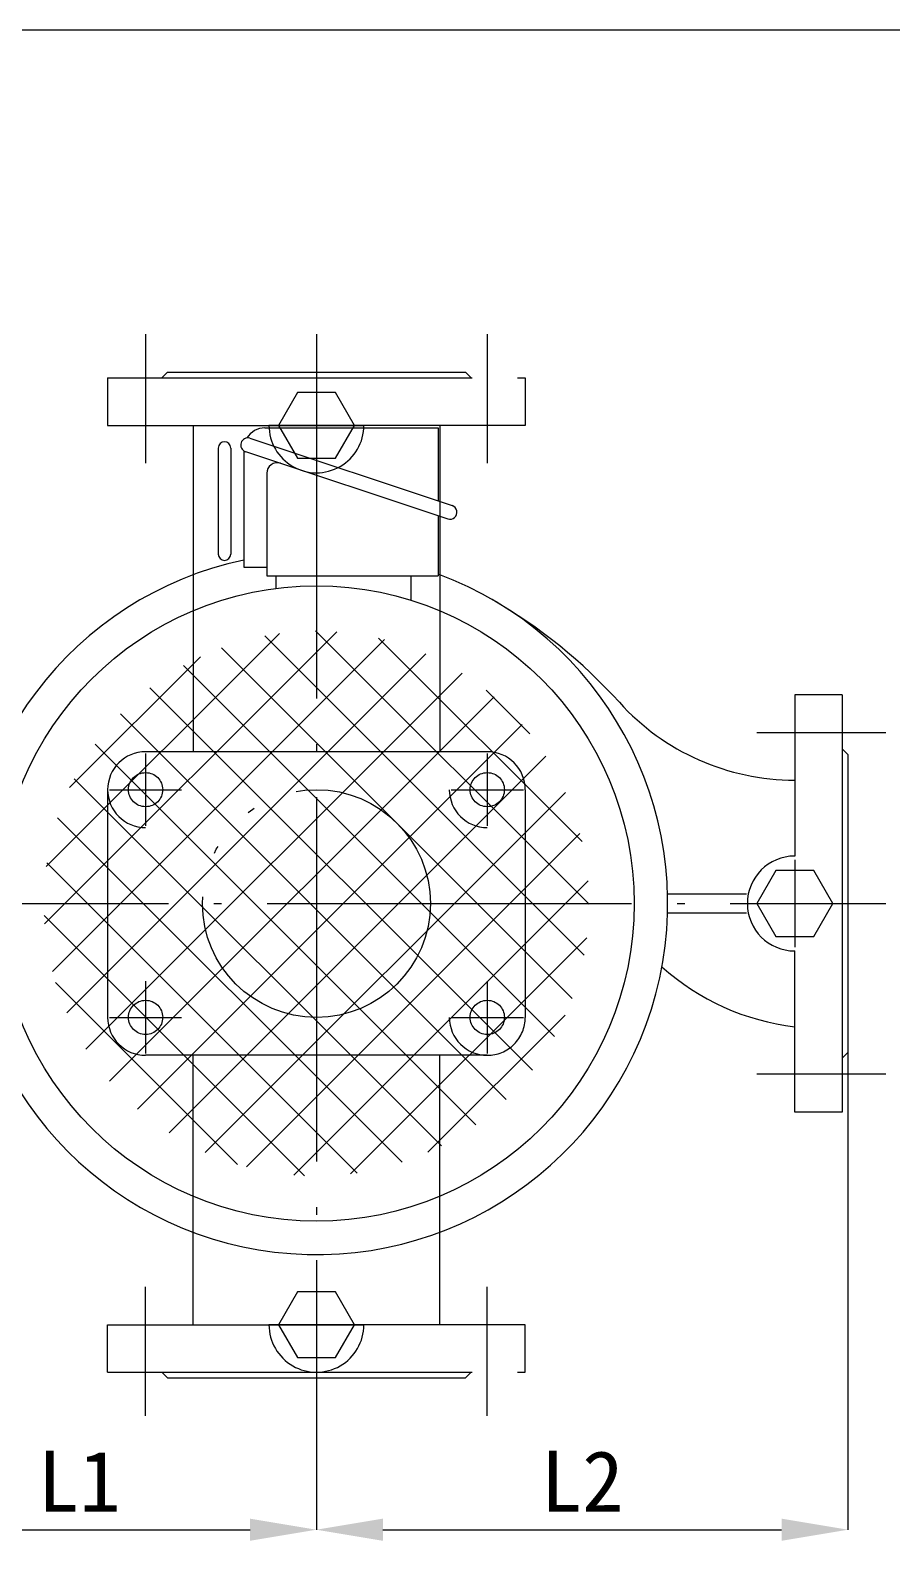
# Model space of a CAD drawing. Extents: x 1620 to 2878, y -792 to 791.
# Drawn here: x 2116 to 2172.7, y -471.5 to -372 of the extents above; entities that cross this region are included whole.
import ezdxf
from ezdxf.enums import TextEntityAlignment as Align

# ---------------------------------------------------------------- set-up
doc = ezdxf.new("R2010")
doc.units = 0
doc.header["$MEASUREMENT"] = 0
doc.linetypes.add('ACAD_ISO05W100', pattern=[34, 24, -3, 0.5, -3, 0.5, -3])
doc.linetypes.add('CEN', pattern=[30.5, 24, -3, 0.5, -3])
doc.layers.get('0').update_dxf_attribs({"linetype": 'CONTINUOUS'})
for name, color, linetype in [('BZ', 7, 'CONTINUOUS'), ('CS', 3, 'CONTINUOUS'), ('DH', 1, 'CEN'), ('X', 6, 'ACAD_ISO05W100')]:
    doc.layers.add(name, color=color, linetype=linetype)
doc.styles.get("Standard").update_dxf_attribs({"font": 'SimSun.ttf', "width": 0.6})

# ---------------------------------------------------------------- blocks, each defined once
blk = doc.blocks.new('KQLDJK2')
at = {"layer": 'BZ'}
h = blk.add_hatch(dxfattribs=at)
h.set_pattern_fill('ANSI37', color=256, scale=138.896405, style=0)
h.set_pattern_definition([(45, (-749.856, -271.13), (-12.27682, 12.27682), []), (135, (-749.856, -271.13), (-12.27682, -12.27682), [])])
h.paths.add_polyline_path([(0, 120.36, 0.414214), (-120.36, 0), (0, 0)])
h.paths.add_polyline_path([(0, 120.36), (0, 0), (120.36, 0, 0.414214)])
h.paths.add_polyline_path([(120.36, 0), (0, 0), (0, -120.36, 0.414214)])
h.paths.add_polyline_path([(0, 0), (-120.36, 0, 0.414214), (0, -120.36)])
at = {"layer": 'CS'}
for p, q in [((-22.76, 210), (53.71, 210)), ((53.71, 210), (53.71, 177.76)), ((-43.36, 201.11), (-43.36, 154.26)), ((-37.81, 201.11), (-37.81, 154.26)), ((-29.33, 205.41), (59.9, 175.7)), ((-32.02, 199.87), (-32.02, 148.58)), ((-31.3, 199.52), (57.94, 169.81)), ((-21.94, 189.98), (-21.94, 144.69)), ((53.71, 171.22), (53.71, 144.69)), ((-32.02, 148.58), (-21.94, 148.58)), ((-21.94, 144.69), (53.71, 144.69)), ((-17.9, 144.69), (-17.9, 139.12)), ((41.6, 144.69), (41.6, 133.96))]:
    blk.add_line(p, q, dxfattribs=at)
blk.add_circle((0, 0), 140.27, dxfattribs=at)
for centre, radius, start, end in [((-22.76, 200.74), 9.26, 90, 148.71904), ((-40.59, 201.11), 2.77, 0, 180), ((-30.31, 202.46), 3.11, 71.58554, 251.58554), ((-17.31, 189.98), 4.63, 71.58554, 180), ((58.92, 172.75), 3.11, 251.58554, 71.58554), ((-40.59, 154.26), 2.77, 180, 0), ((0, 0), 155, 101.92254, 69.72759)]:
    blk.add_arc(centre, radius, start, end, dxfattribs=at)

msp = doc.modelspace()

# ---------------------------------------------------------------- linework, layer by layer
at = {"layer": 'BZ'}
for p, q in [((2215.31876, -371.97458), (1918.31876, -371.97458)), ((2169.85873, -429.50327), (2169.85873, -470.75327)), ((2134.85873, -460.75327), (2134.85873, -470.75327)), ((2134.85873, -460.75327), (2134.85873, -470.75327)), ((2107.98373, -470.75327), (2130.48373, -470.75327)), ((2139.23373, -470.75327), (2165.48373, -470.75327))]:
    msp.add_line(p, q, dxfattribs=at)
for points in [[(2130.48373, -470.02411), (2130.48373, -471.48244), (2134.85873, -470.75327)], [(2139.23373, -470.02411), (2139.23373, -471.48244), (2134.85873, -470.75327)], [(2165.48373, -470.02411), (2165.48373, -471.48244), (2169.85873, -470.75327)]]:
    msp.add_solid(points, dxfattribs=at)
at = {"layer": 'CS'}
for p, q in [((2169.48373, -415.75327), (2166.35873, -415.75327)), ((2166.35873, -415.75327), (2166.35873, -426.37827)), ((2169.48373, -415.75327), (2169.48373, -443.25327)), ((2169.85873, -419.69077), (2169.48373, -419.31577)), ((2169.85873, -419.69077), (2169.85873, -439.31577)), ((2163.17184, -428.87827), (2157.97528, -428.87827)), ((2163.17184, -430.12827), (2157.97528, -430.12827)), ((2166.35873, -443.25327), (2166.35873, -432.62827)), ((2169.85873, -439.31577), (2169.48373, -439.69077)), ((2169.48373, -443.25327), (2166.35873, -443.25327))]:
    msp.add_line(p, q, dxfattribs=at)
msp.add_lwpolyline([(2165.10873, -427.33821), (2163.85873, -429.50327), (2165.10873, -431.66834), (2167.60873, -431.66834), (2168.85873, -429.50327), (2167.60873, -427.33821)], close=True, dxfattribs=at)
for centre, radius, start, end in [((2129.07748, -439.51669), 34.6875, 42.1272989, 59.9999997), ((2166.35873, -405.79822), 15.58005, 222.1272989, 270), ((2166.35873, -429.50327), 3.125, 89.9999999, 269.9999997), ((2168.2591, -421.76787), 15.97385, 228.167446, 263.167446)]:
    msp.add_arc(centre, radius, start, end, dxfattribs=at)
at = {"layer": 'DH'}
for p, q in [((2123.60873, -392.00327), (2123.60873, -400.50327)), ((2134.85873, -392.00327), (2134.85873, -463.25327)), ((2146.10873, -392.00327), (2146.10873, -400.50327)), ((2131.98373, -398.00327), (2137.73373, -398.00327)), ((2172.35873, -418.25327), (2163.85873, -418.25327)), ((2123.60873, -419.62827), (2123.60873, -424.37827)), ((2146.10873, -419.62827), (2146.10873, -424.37827)), ((2121.23373, -422.00327), (2125.98373, -422.00327)), ((2143.73373, -422.00327), (2148.48373, -422.00327)), ((2166.35873, -426.62827), (2166.35873, -432.37827)), ((2101.10873, -429.50327), (2172.35873, -429.50327)), ((2123.60873, -434.62827), (2123.60873, -439.37827)), ((2146.10873, -434.62827), (2146.10873, -439.37827)), ((2121.23373, -437.00327), (2125.98373, -437.00327)), ((2143.73373, -437.00327), (2148.48373, -437.00327)), ((2172.35873, -440.75327), (2163.85873, -440.75327)), ((2123.60873, -463.25327), (2123.60873, -454.75327)), ((2146.10873, -463.25327), (2146.10873, -454.75327)), ((2131.98373, -457.25327), (2137.73373, -457.25327))]:
    msp.add_line(p, q, dxfattribs=at)
at = {"layer": 'X'}
for p, q in [((2121.10873, -394.87827), (2121.10873, -398.00327)), ((2121.10873, -394.87827), (2148.60873, -394.87827)), ((2125.04623, -394.50327), (2124.67123, -394.87827)), ((2125.04623, -394.50327), (2144.67123, -394.50327)), ((2144.67123, -394.50327), (2145.04623, -394.87827)), ((2148.60873, -394.87827), (2148.60873, -398.00327)), ((2121.10873, -398.00327), (2137.98373, -398.00327)), ((2126.73373, -398.00327), (2126.73373, -419.50327)), ((2148.60873, -398.00327), (2131.73373, -398.00327)), ((2142.98373, -398.00327), (2142.98373, -419.50327)), ((2146.10873, -419.50327), (2123.60873, -419.50327)), ((2121.10873, -422.00327), (2121.10873, -437.00327)), ((2148.60873, -422.00327), (2148.60873, -437.00327)), ((2146.10873, -439.50327), (2123.60873, -439.50327)), ((2126.73373, -457.25327), (2126.73373, -439.50327)), ((2142.98373, -457.25327), (2142.98373, -439.50327)), ((2121.10873, -460.37827), (2121.10873, -457.25327)), ((2121.10873, -457.25327), (2137.98373, -457.25327)), ((2148.60873, -457.25327), (2131.73373, -457.25327)), ((2148.60873, -460.37827), (2148.60873, -457.25327)), ((2121.10873, -460.37827), (2148.60873, -460.37827)), ((2125.04623, -460.75327), (2124.67123, -460.37827)), ((2144.67123, -460.75327), (2145.04623, -460.37827)), ((2125.04623, -460.75327), (2144.67123, -460.75327))]:
    msp.add_line(p, q, dxfattribs=at)
for points in [[(2133.60873, -395.83821), (2132.35873, -398.00327), (2133.60873, -400.16834), (2136.10873, -400.16834), (2137.35873, -398.00327), (2136.10873, -395.83821)], [(2133.60873, -455.08821), (2132.35873, -457.25327), (2133.60873, -459.41834), (2136.10873, -459.41834), (2137.35873, -457.25327), (2136.10873, -455.08821)]]:
    msp.add_lwpolyline(points, close=True, dxfattribs=at)
for centre, radius in [((2123.60873, -422.00327), 1.125), ((2146.10873, -422.00327), 1.125), ((2134.85873, -429.50327), 7.5), ((2123.60873, -437.00327), 1.125), ((2146.10873, -437.00327), 1.125)]:
    msp.add_circle(centre, radius, dxfattribs=at)
for centre, radius, start, end in [((2134.85873, -398.00327), 3.125, 179.9999998, 0), ((2123.60873, -422.00327), 2.5, 89.9999999, 179.9999998), ((2146.10873, -422.00327), 2.5, 0, 89.9999999), ((2123.60873, -422.00327), 2.5, 179.9999998, 269.9999997), ((2146.10873, -422.00327), 2.5, 179.9999998, 269.9999997), ((2123.60873, -437.00327), 2.5, 179.9999998, 269.9999997), ((2146.10873, -437.00327), 2.5, 179.9999998, 269.9999997), ((2146.10873, -437.00327), 2.5, 269.9999997, 0), ((2134.85873, -457.25327), 3.125, 179.9999998, 0)]:
    msp.add_arc(centre, radius, start, end, dxfattribs=at)

# ---------------------------------------------------------------- block references
at = {"layer": 'DH', "xscale": 0.1491935483870975, "yscale": 0.1491935483870975, "zscale": 0.1491935483870975}
msp.add_blockref('KQLDJK2', (2134.85873, -429.50327), dxfattribs=at)

# ---------------------------------------------------------------- texts
for tag, p in [('L1', (2119.23373, -470.75327)), ('L2', (2152.35873, -470.75327))]:
    msp.add_attdef(tag, text='', height=4).set_placement(p, align=Align.BOTTOM_CENTER)

doc.saveas('drawing.dxf')
